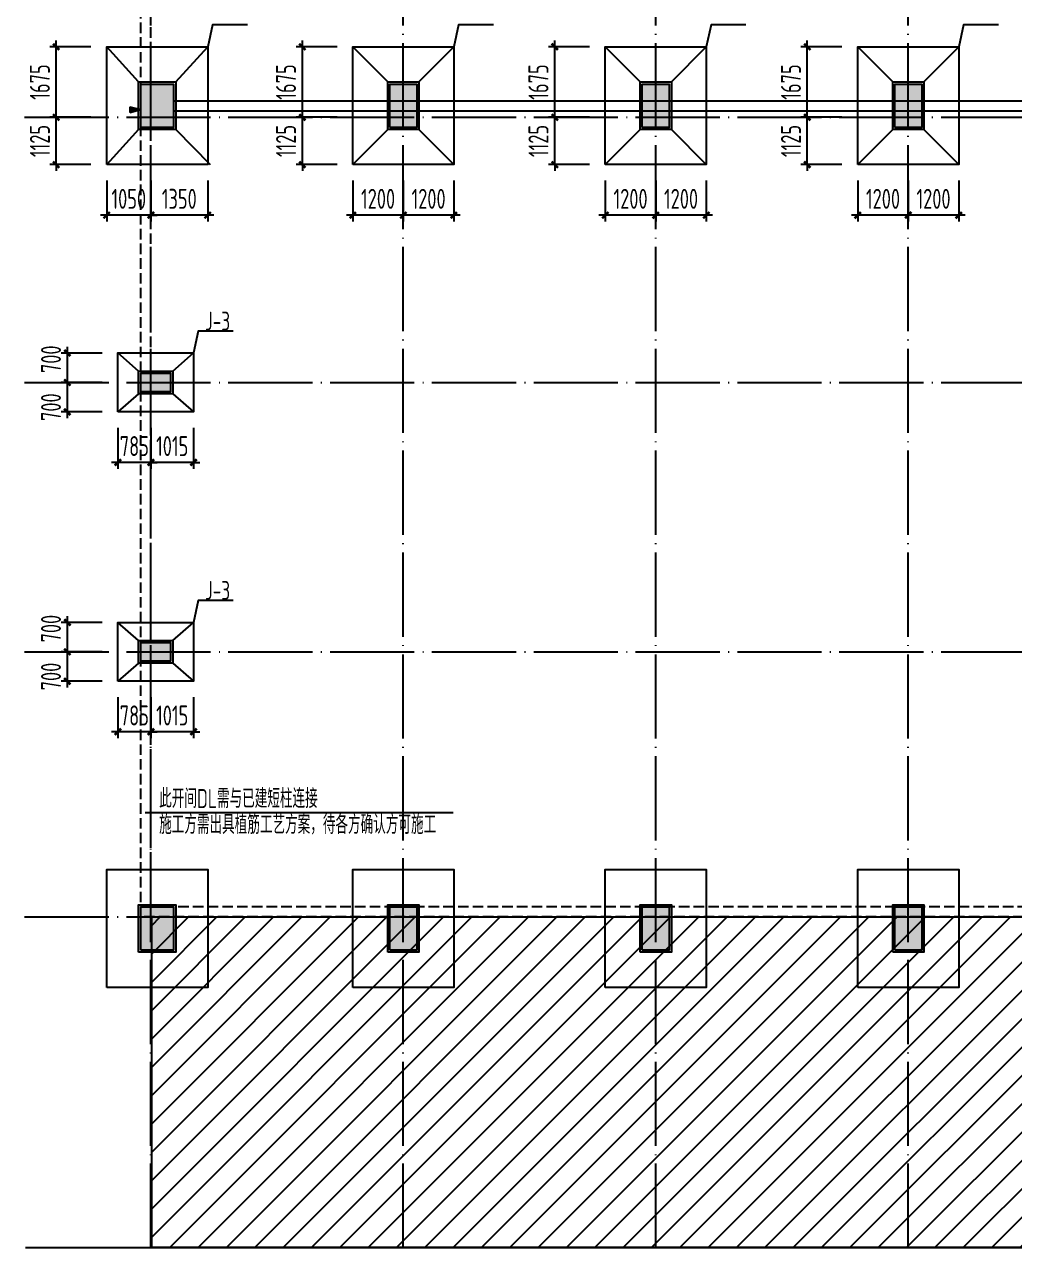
# Model space of a CAD drawing. Extents: x 2303022 to 2899168, y 17226141 to 18257813.
# Drawn here: x 2388307 to 2411829, y 18065316 to 18094582 of the extents above; entities that cross this region are included whole.
import ezdxf
from ezdxf.enums import TextEntityAlignment as Align

# ---------------------------------------------------------------- set-up
doc = ezdxf.new("R2010")
doc.units = 0
doc.header["$LTSCALE"] = 1000
doc.header["$MEASUREMENT"] = 0
for name, pattern in [('94', [0]), ('DASH', [0.35, 0.25, -0.1]), ('DOTE', [2.42, 2, -0.2, 0.02, -0.2])]:
    doc.linetypes.add(name, pattern=pattern)
doc.layers.get('Defpoints').update_dxf_attribs({"color": 250})
for name, color, linetype in [('1', 7, 'Continuous'), ('3', 3, 'Continuous'), ('3T_WOOD', 21, 'Continuous'), ('COLU', 253, 'Continuous'), ('COLU_DIM', 3, 'Continuous'), ('COLU_HATCH', 251, 'Continuous'), ('dim', 7, 'Continuous'), ('DIM_SYMB', 165, 'Continuous'), ('DOTE', 1, 'DOTE'), ('GROUND', 150, 'Continuous'), ('LVTRY', 6, 'Continuous'), ('S_SURFACE', 6, 'Continuous'), ('搅拌桩', 136, 'Continuous'), ('轴线__尺寸数字', 253, 'Continuous')]:
    doc.layers.add(name, color=color, linetype=linetype)
doc.styles.add('TSSD_Dimension', font='Tssdeng.shx', dxfattribs={"width": 0.7, "bigfont": 'hztxt.shx'})
doc.styles.add('TSSD_REIN', font='tssdeng.shx', dxfattribs={"width": 0.7, "bigfont": 'tssdchn.shx'})
doc.dimstyles.new('TSSD_150_150', dxfattribs={"dimtxt": 475, "dimasz": 150, "dimexe": 150, "dimexo": 375, "dimgap": 150, "dimtad": 1, "dimdec": 0, "dimzin": 0, "dimdsep": 46, "dimtxsty": 'TSSD_Dimension', "dimblk": 'ARCHTICK', "dimcen": 0, "dimdle": 150, "dimclrt": 7, "dimadec": 0, "dimazin": 0, "dimtfac": 1, "dimtdec": 0, "dimtix": 1, "dimtmove": 2, "dimatfit": 3, "dimfxl": 0, "dimtolj": 1, "dimtzin": 0, "dimarcsym": 0})

# ---------------------------------------------------------------- blocks, each defined once
blk = doc.blocks.new('qw342q321321321')
at = {"layer": 'COLU_HATCH'}
for points in [[(2391067, 17998556), (2391067, 17999586), (2391847, 17999586), (2391847, 17998556)], [(2396987, 17998556), (2396987, 17999586), (2397627, 17999586), (2397627, 17998556)], [(2402987, 17998556), (2402987, 17999586), (2403627, 17999586), (2403627, 17998556)], [(2408987, 17998556), (2408987, 17999586), (2409627, 17999586), (2409627, 17998556)]]:
    blk.add_hatch(color=256, dxfattribs=at).paths.add_polyline_path(points)
at = {"layer": 'COLU'}
for points in [[(2391067, 17998556), (2391067, 17999586), (2391847, 17999586), (2391847, 17998556)], [(2396987, 17998556), (2396987, 17999586), (2397627, 17999586), (2397627, 17998556)], [(2402987, 17998556), (2402987, 17999586), (2403627, 17999586), (2403627, 17998556)], [(2408987, 17998556), (2408987, 17999586), (2409627, 17999586), (2409627, 17998556)]]:
    blk.add_lwpolyline(points, close=True, dxfattribs=at)
blk = doc.blocks.new('_ArchTick')
at = {"color": 0, "linetype": 'ByBlock', "const_width": 0.4}
blk.add_lwpolyline([(-0.5, -0.5), (0.5, 0.5)], dxfattribs=at)
blk = doc.blocks.new('*D448')
at = {"layer": 'COLU_DIM', "color": 0, "lineweight": -2}
for p, q in [((2397307, 18090880), (2397307, 18089905)), ((2398507, 18090880), (2398507, 18089905)), ((2398657, 18090055), (2397157, 18090055))]:
    blk.add_line(p, q, dxfattribs=at)
at = {"layer": 'Defpoints', "color": 0}
for p in [(2397307, 18091255), (2398507, 18091255), (2397307, 18090055)]:
    blk.add_point(p, dxfattribs=at)
at = {"layer": 'COLU_DIM', "color": 0, "lineweight": -2, "xscale": 150, "yscale": 150, "zscale": 150, "rotation": 180}
blk.add_blockref('_ArchTick', (2397307, 18090055), dxfattribs=at)
at = {"layer": 'COLU_DIM', "color": 0, "lineweight": -2, "xscale": 150, "yscale": 150, "zscale": 150}
blk.add_blockref('_ArchTick', (2398507, 18090055), dxfattribs=at)
at = {"layer": 'COLU_DIM', "color": 7, "insert": (2397907, 18090443), "char_height": 475, "attachment_point": 5, "style": 'TSSD_Dimension'}
blk.add_mtext('\\A1;1200', dxfattribs=at)
blk = doc.blocks.new('*D449')
at = {"layer": 'COLU_DIM', "color": 0, "lineweight": -2}
for p, q in [((2396107, 18090880), (2396107, 18089905)), ((2397307, 18090880), (2397307, 18089905)), ((2397457, 18090055), (2395957, 18090055))]:
    blk.add_line(p, q, dxfattribs=at)
at = {"layer": 'Defpoints', "color": 0}
for p in [(2396107, 18091255), (2397307, 18091255), (2396107, 18090055)]:
    blk.add_point(p, dxfattribs=at)
at = {"layer": 'COLU_DIM', "color": 0, "lineweight": -2, "xscale": 150, "yscale": 150, "zscale": 150, "rotation": 180}
blk.add_blockref('_ArchTick', (2396107, 18090055), dxfattribs=at)
at = {"layer": 'COLU_DIM', "color": 0, "lineweight": -2, "xscale": 150, "yscale": 150, "zscale": 150}
blk.add_blockref('_ArchTick', (2397307, 18090055), dxfattribs=at)
at = {"layer": 'COLU_DIM', "color": 7, "insert": (2396707, 18090443), "char_height": 475, "attachment_point": 5, "style": 'TSSD_Dimension'}
blk.add_mtext('\\A1;1200', dxfattribs=at)
blk = doc.blocks.new('*D450')
at = {"layer": 'COLU_DIM', "color": 0, "lineweight": -2}
for p, q in [((2395732, 18092380), (2394757, 18092380)), ((2394907, 18092380), (2394907, 18092530)), ((2394907, 18091255), (2394907, 18092380)), ((2395732, 18091255), (2394757, 18091255)), ((2394907, 18091255), (2394907, 18091105))]:
    blk.add_line(p, q, dxfattribs=at)
at = {"layer": 'Defpoints', "color": 0}
for p in [(2394907, 18092380), (2396107, 18092380), (2396107, 18091255)]:
    blk.add_point(p, dxfattribs=at)
at = {"layer": 'COLU_DIM', "color": 0, "lineweight": -2, "xscale": 150, "yscale": 150, "zscale": 150}
for p, rotation in [((2394907, 18092380), 270), ((2394907, 18091255), 90)]:
    blk.add_blockref('_ArchTick', p, dxfattribs=dict(at, rotation=rotation))
at = {"layer": 'COLU_DIM', "color": 7, "insert": (2394519, 18091818), "char_height": 475, "attachment_point": 5, "rotation": 90, "style": 'TSSD_Dimension'}
blk.add_mtext('\\A1;1125', dxfattribs=at)
blk = doc.blocks.new('*D451')
at = {"layer": 'COLU_DIM', "color": 0, "lineweight": -2}
for p, q in [((2394907, 18092230), (2394907, 18094205)), ((2395732, 18094055), (2394757, 18094055)), ((2395732, 18092380), (2394757, 18092380))]:
    blk.add_line(p, q, dxfattribs=at)
at = {"layer": 'Defpoints', "color": 0}
for p in [(2394907, 18094055), (2396107, 18094055), (2396107, 18092380)]:
    blk.add_point(p, dxfattribs=at)
at = {"layer": 'COLU_DIM', "color": 0, "lineweight": -2, "xscale": 150, "yscale": 150, "zscale": 150}
for p, rotation in [((2394907, 18094055), 90), ((2394907, 18092380), 270)]:
    blk.add_blockref('_ArchTick', p, dxfattribs=dict(at, rotation=rotation))
at = {"layer": 'COLU_DIM', "color": 7, "insert": (2394519, 18093218), "char_height": 475, "attachment_point": 5, "rotation": 90, "style": 'TSSD_Dimension'}
blk.add_mtext('\\A1;1675', dxfattribs=at)
blk = doc.blocks.new('*D452')
at = {"layer": 'COLU_DIM', "color": 0, "lineweight": -2}
for p, q in [((2391307, 18090880), (2391307, 18089905)), ((2392657, 18090880), (2392657, 18089905)), ((2392807, 18090055), (2391157, 18090055))]:
    blk.add_line(p, q, dxfattribs=at)
at = {"layer": 'Defpoints', "color": 0}
for p in [(2391307, 18091255), (2392657, 18091255), (2391307, 18090055)]:
    blk.add_point(p, dxfattribs=at)
at = {"layer": 'COLU_DIM', "color": 0, "lineweight": -2, "xscale": 150, "yscale": 150, "zscale": 150, "rotation": 180}
blk.add_blockref('_ArchTick', (2391307, 18090055), dxfattribs=at)
at = {"layer": 'COLU_DIM', "color": 0, "lineweight": -2, "xscale": 150, "yscale": 150, "zscale": 150}
blk.add_blockref('_ArchTick', (2392657, 18090055), dxfattribs=at)
at = {"layer": 'COLU_DIM', "color": 7, "insert": (2391982, 18090443), "char_height": 475, "attachment_point": 5, "style": 'TSSD_Dimension'}
blk.add_mtext('\\A1;1350', dxfattribs=at)
blk = doc.blocks.new('*D453')
at = {"layer": 'COLU_DIM', "color": 0, "lineweight": -2}
for p, q in [((2390257, 18090880), (2390257, 18089905)), ((2391307, 18090880), (2391307, 18089905)), ((2390257, 18090055), (2390107, 18090055)), ((2391307, 18090055), (2390257, 18090055)), ((2391307, 18090055), (2391457, 18090055))]:
    blk.add_line(p, q, dxfattribs=at)
at = {"layer": 'Defpoints', "color": 0}
for p in [(2390257, 18091255), (2391307, 18091255), (2390257, 18090055)]:
    blk.add_point(p, dxfattribs=at)
at = {"layer": 'COLU_DIM', "color": 0, "lineweight": -2, "xscale": 150, "yscale": 150, "zscale": 150}
blk.add_blockref('_ArchTick', (2390257, 18090055), dxfattribs=at)
at = {"layer": 'COLU_DIM', "color": 0, "lineweight": -2, "xscale": 150, "yscale": 150, "zscale": 150, "rotation": 180}
blk.add_blockref('_ArchTick', (2391307, 18090055), dxfattribs=at)
at = {"layer": 'COLU_DIM', "color": 7, "insert": (2390782, 18090443), "char_height": 475, "attachment_point": 5, "style": 'TSSD_Dimension'}
blk.add_mtext('\\A1;1050', dxfattribs=at)
blk = doc.blocks.new('*D454')
at = {"layer": 'COLU_DIM', "color": 0, "lineweight": -2}
for p, q in [((2389882, 18092380), (2388907, 18092380)), ((2389057, 18092380), (2389057, 18092530)), ((2389057, 18091255), (2389057, 18092380)), ((2389882, 18091255), (2388907, 18091255)), ((2389057, 18091255), (2389057, 18091105))]:
    blk.add_line(p, q, dxfattribs=at)
at = {"layer": 'Defpoints', "color": 0}
for p in [(2389057, 18092380), (2390257, 18092380), (2390257, 18091255)]:
    blk.add_point(p, dxfattribs=at)
at = {"layer": 'COLU_DIM', "color": 0, "lineweight": -2, "xscale": 150, "yscale": 150, "zscale": 150}
for p, rotation in [((2389057, 18092380), 270), ((2389057, 18091255), 90)]:
    blk.add_blockref('_ArchTick', p, dxfattribs=dict(at, rotation=rotation))
at = {"layer": 'COLU_DIM', "color": 7, "insert": (2388669, 18091818), "char_height": 475, "attachment_point": 5, "rotation": 90, "style": 'TSSD_Dimension'}
blk.add_mtext('\\A1;1125', dxfattribs=at)
blk = doc.blocks.new('*D455')
at = {"layer": 'COLU_DIM', "color": 0, "lineweight": -2}
for p, q in [((2389057, 18092230), (2389057, 18094205)), ((2389882, 18094055), (2388907, 18094055)), ((2389882, 18092380), (2388907, 18092380))]:
    blk.add_line(p, q, dxfattribs=at)
at = {"layer": 'Defpoints', "color": 0}
for p in [(2389057, 18094055), (2390257, 18094055), (2390257, 18092380)]:
    blk.add_point(p, dxfattribs=at)
at = {"layer": 'COLU_DIM', "color": 0, "lineweight": -2, "xscale": 150, "yscale": 150, "zscale": 150}
for p, rotation in [((2389057, 18094055), 90), ((2389057, 18092380), 270)]:
    blk.add_blockref('_ArchTick', p, dxfattribs=dict(at, rotation=rotation))
at = {"layer": 'COLU_DIM', "color": 7, "insert": (2388669, 18093218), "char_height": 475, "attachment_point": 5, "rotation": 90, "style": 'TSSD_Dimension'}
blk.add_mtext('\\A1;1675', dxfattribs=at)
blk = doc.blocks.new('*D460')
at = {"layer": 'COLU_DIM', "color": 0, "lineweight": -2}
for p, q in [((2403307, 18090880), (2403307, 18089905)), ((2404507, 18090880), (2404507, 18089905)), ((2404657, 18090055), (2403157, 18090055))]:
    blk.add_line(p, q, dxfattribs=at)
at = {"layer": 'Defpoints', "color": 0}
for p in [(2403307, 18091255), (2404507, 18091255), (2403307, 18090055)]:
    blk.add_point(p, dxfattribs=at)
at = {"layer": 'COLU_DIM', "color": 0, "lineweight": -2, "xscale": 150, "yscale": 150, "zscale": 150, "rotation": 180}
blk.add_blockref('_ArchTick', (2403307, 18090055), dxfattribs=at)
at = {"layer": 'COLU_DIM', "color": 0, "lineweight": -2, "xscale": 150, "yscale": 150, "zscale": 150}
blk.add_blockref('_ArchTick', (2404507, 18090055), dxfattribs=at)
at = {"layer": 'COLU_DIM', "color": 7, "insert": (2403907, 18090443), "char_height": 475, "attachment_point": 5, "style": 'TSSD_Dimension'}
blk.add_mtext('\\A1;1200', dxfattribs=at)
blk = doc.blocks.new('*D461')
at = {"layer": 'COLU_DIM', "color": 0, "lineweight": -2}
for p, q in [((2402107, 18090880), (2402107, 18089905)), ((2403307, 18090880), (2403307, 18089905)), ((2403457, 18090055), (2401957, 18090055))]:
    blk.add_line(p, q, dxfattribs=at)
at = {"layer": 'Defpoints', "color": 0}
for p in [(2402107, 18091255), (2403307, 18091255), (2402107, 18090055)]:
    blk.add_point(p, dxfattribs=at)
at = {"layer": 'COLU_DIM', "color": 0, "lineweight": -2, "xscale": 150, "yscale": 150, "zscale": 150, "rotation": 180}
blk.add_blockref('_ArchTick', (2402107, 18090055), dxfattribs=at)
at = {"layer": 'COLU_DIM', "color": 0, "lineweight": -2, "xscale": 150, "yscale": 150, "zscale": 150}
blk.add_blockref('_ArchTick', (2403307, 18090055), dxfattribs=at)
at = {"layer": 'COLU_DIM', "color": 7, "insert": (2402707, 18090443), "char_height": 475, "attachment_point": 5, "style": 'TSSD_Dimension'}
blk.add_mtext('\\A1;1200', dxfattribs=at)
blk = doc.blocks.new('*D462')
at = {"layer": 'COLU_DIM', "color": 0, "lineweight": -2}
for p, q in [((2401732, 18092380), (2400757, 18092380)), ((2400907, 18092380), (2400907, 18092530)), ((2400907, 18091255), (2400907, 18092380)), ((2401732, 18091255), (2400757, 18091255)), ((2400907, 18091255), (2400907, 18091105))]:
    blk.add_line(p, q, dxfattribs=at)
at = {"layer": 'Defpoints', "color": 0}
for p in [(2400907, 18092380), (2402107, 18092380), (2402107, 18091255)]:
    blk.add_point(p, dxfattribs=at)
at = {"layer": 'COLU_DIM', "color": 0, "lineweight": -2, "xscale": 150, "yscale": 150, "zscale": 150}
for p, rotation in [((2400907, 18092380), 270), ((2400907, 18091255), 90)]:
    blk.add_blockref('_ArchTick', p, dxfattribs=dict(at, rotation=rotation))
at = {"layer": 'COLU_DIM', "color": 7, "insert": (2400519, 18091818), "char_height": 475, "attachment_point": 5, "rotation": 90, "style": 'TSSD_Dimension'}
blk.add_mtext('\\A1;1125', dxfattribs=at)
blk = doc.blocks.new('*D463')
at = {"layer": 'COLU_DIM', "color": 0, "lineweight": -2}
for p, q in [((2400907, 18092230), (2400907, 18094205)), ((2401732, 18094055), (2400757, 18094055)), ((2401732, 18092380), (2400757, 18092380))]:
    blk.add_line(p, q, dxfattribs=at)
at = {"layer": 'Defpoints', "color": 0}
for p in [(2400907, 18094055), (2402107, 18094055), (2402107, 18092380)]:
    blk.add_point(p, dxfattribs=at)
at = {"layer": 'COLU_DIM', "color": 0, "lineweight": -2, "xscale": 150, "yscale": 150, "zscale": 150}
for p, rotation in [((2400907, 18094055), 90), ((2400907, 18092380), 270)]:
    blk.add_blockref('_ArchTick', p, dxfattribs=dict(at, rotation=rotation))
at = {"layer": 'COLU_DIM', "color": 7, "insert": (2400519, 18093218), "char_height": 475, "attachment_point": 5, "rotation": 90, "style": 'TSSD_Dimension'}
blk.add_mtext('\\A1;1675', dxfattribs=at)
blk = doc.blocks.new('*D464')
at = {"layer": 'COLU_DIM', "color": 0, "lineweight": -2}
for p, q in [((2409307, 18090880), (2409307, 18089905)), ((2410507, 18090880), (2410507, 18089905)), ((2410657, 18090055), (2409157, 18090055))]:
    blk.add_line(p, q, dxfattribs=at)
at = {"layer": 'Defpoints', "color": 0}
for p in [(2409307, 18091255), (2410507, 18091255), (2409307, 18090055)]:
    blk.add_point(p, dxfattribs=at)
at = {"layer": 'COLU_DIM', "color": 0, "lineweight": -2, "xscale": 150, "yscale": 150, "zscale": 150, "rotation": 180}
blk.add_blockref('_ArchTick', (2409307, 18090055), dxfattribs=at)
at = {"layer": 'COLU_DIM', "color": 0, "lineweight": -2, "xscale": 150, "yscale": 150, "zscale": 150}
blk.add_blockref('_ArchTick', (2410507, 18090055), dxfattribs=at)
at = {"layer": 'COLU_DIM', "color": 7, "insert": (2409907, 18090443), "char_height": 475, "attachment_point": 5, "style": 'TSSD_Dimension'}
blk.add_mtext('\\A1;1200', dxfattribs=at)
blk = doc.blocks.new('*D465')
at = {"layer": 'COLU_DIM', "color": 0, "lineweight": -2}
for p, q in [((2408107, 18090880), (2408107, 18089905)), ((2409307, 18090880), (2409307, 18089905)), ((2409457, 18090055), (2407957, 18090055))]:
    blk.add_line(p, q, dxfattribs=at)
at = {"layer": 'Defpoints', "color": 0}
for p in [(2408107, 18091255), (2409307, 18091255), (2408107, 18090055)]:
    blk.add_point(p, dxfattribs=at)
at = {"layer": 'COLU_DIM', "color": 0, "lineweight": -2, "xscale": 150, "yscale": 150, "zscale": 150, "rotation": 180}
blk.add_blockref('_ArchTick', (2408107, 18090055), dxfattribs=at)
at = {"layer": 'COLU_DIM', "color": 0, "lineweight": -2, "xscale": 150, "yscale": 150, "zscale": 150}
blk.add_blockref('_ArchTick', (2409307, 18090055), dxfattribs=at)
at = {"layer": 'COLU_DIM', "color": 7, "insert": (2408707, 18090443), "char_height": 475, "attachment_point": 5, "style": 'TSSD_Dimension'}
blk.add_mtext('\\A1;1200', dxfattribs=at)
blk = doc.blocks.new('*D466')
at = {"layer": 'COLU_DIM', "color": 0, "lineweight": -2}
for p, q in [((2407732, 18092380), (2406757, 18092380)), ((2406907, 18092380), (2406907, 18092530)), ((2406907, 18091255), (2406907, 18092380)), ((2407732, 18091255), (2406757, 18091255)), ((2406907, 18091255), (2406907, 18091105))]:
    blk.add_line(p, q, dxfattribs=at)
at = {"layer": 'Defpoints', "color": 0}
for p in [(2406907, 18092380), (2408107, 18092380), (2408107, 18091255)]:
    blk.add_point(p, dxfattribs=at)
at = {"layer": 'COLU_DIM', "color": 0, "lineweight": -2, "xscale": 150, "yscale": 150, "zscale": 150}
for p, rotation in [((2406907, 18092380), 270), ((2406907, 18091255), 90)]:
    blk.add_blockref('_ArchTick', p, dxfattribs=dict(at, rotation=rotation))
at = {"layer": 'COLU_DIM', "color": 7, "insert": (2406519, 18091818), "char_height": 475, "attachment_point": 5, "rotation": 90, "style": 'TSSD_Dimension'}
blk.add_mtext('\\A1;1125', dxfattribs=at)
blk = doc.blocks.new('*D467')
at = {"layer": 'COLU_DIM', "color": 0, "lineweight": -2}
for p, q in [((2406907, 18092230), (2406907, 18094205)), ((2407732, 18094055), (2406757, 18094055)), ((2407732, 18092380), (2406757, 18092380))]:
    blk.add_line(p, q, dxfattribs=at)
at = {"layer": 'Defpoints', "color": 0}
for p in [(2406907, 18094055), (2408107, 18094055), (2408107, 18092380)]:
    blk.add_point(p, dxfattribs=at)
at = {"layer": 'COLU_DIM', "color": 0, "lineweight": -2, "xscale": 150, "yscale": 150, "zscale": 150}
for p, rotation in [((2406907, 18094055), 90), ((2406907, 18092380), 270)]:
    blk.add_blockref('_ArchTick', p, dxfattribs=dict(at, rotation=rotation))
at = {"layer": 'COLU_DIM', "color": 7, "insert": (2406519, 18093218), "char_height": 475, "attachment_point": 5, "rotation": 90, "style": 'TSSD_Dimension'}
blk.add_mtext('\\A1;1675', dxfattribs=at)
blk = doc.blocks.new('q2321q321323121f')
at = {"layer": 'COLU'}
for points in [[(2390257, 18107790), (2390257, 18110590), (2392657, 18110590), (2392657, 18107790)], [(2396107, 18107790), (2396107, 18110590), (2398507, 18110590), (2398507, 18107790)], [(2402107, 18107790), (2402107, 18110590), (2404507, 18110590), (2404507, 18107790)], [(2408107, 18107790), (2408107, 18110590), (2410507, 18110590), (2410507, 18107790)], [(2391017, 18108625), (2391017, 18109755), (2391897, 18109755), (2391897, 18108625)], [(2391067, 18108675), (2391067, 18109705), (2391847, 18109705), (2391847, 18108675)], [(2396937, 18108625), (2396937, 18109755), (2397677, 18109755), (2397677, 18108625)], [(2396987, 18108675), (2396987, 18109705), (2397627, 18109705), (2397627, 18108675)], [(2402937, 18108625), (2402937, 18109755), (2403677, 18109755), (2403677, 18108625)], [(2402987, 18108675), (2402987, 18109705), (2403627, 18109705), (2403627, 18108675)], [(2408937, 18108625), (2408937, 18109755), (2409677, 18109755), (2409677, 18108625)], [(2408987, 18108675), (2408987, 18109705), (2409627, 18109705), (2409627, 18108675)]]:
    blk.add_lwpolyline(points, close=True, dxfattribs=at)
blk = doc.blocks.new('*D633')
at = {"layer": 'COLU_DIM', "color": 0, "lineweight": -2}
for p, q in [((2391307, 18085005), (2391307, 18084030)), ((2392322, 18085005), (2392322, 18084030)), ((2391307, 18084180), (2391157, 18084180)), ((2392322, 18084180), (2391307, 18084180)), ((2392322, 18084180), (2392472, 18084180))]:
    blk.add_line(p, q, dxfattribs=at)
at = {"layer": 'Defpoints', "color": 0}
for p in [(2391307, 18085380), (2392322, 18085380), (2391307, 18084180)]:
    blk.add_point(p, dxfattribs=at)
at = {"layer": 'COLU_DIM', "color": 0, "lineweight": -2, "xscale": 150, "yscale": 150, "zscale": 150}
blk.add_blockref('_ArchTick', (2391307, 18084180), dxfattribs=at)
at = {"layer": 'COLU_DIM', "color": 0, "lineweight": -2, "xscale": 150, "yscale": 150, "zscale": 150, "rotation": 180}
blk.add_blockref('_ArchTick', (2392322, 18084180), dxfattribs=at)
at = {"layer": 'COLU_DIM', "color": 7, "insert": (2391814, 18084568), "char_height": 475, "attachment_point": 5, "style": 'TSSD_Dimension'}
blk.add_mtext('\\A1;1015', dxfattribs=at)
blk = doc.blocks.new('*D634')
at = {"layer": 'COLU_DIM', "color": 0, "lineweight": -2}
for p, q in [((2390522, 18085005), (2390522, 18084030)), ((2391307, 18085005), (2391307, 18084030)), ((2390522, 18084180), (2390372, 18084180)), ((2391307, 18084180), (2390522, 18084180)), ((2391307, 18084180), (2391457, 18084180))]:
    blk.add_line(p, q, dxfattribs=at)
at = {"layer": 'Defpoints', "color": 0}
for p in [(2390522, 18085380), (2391307, 18085380), (2390522, 18084180)]:
    blk.add_point(p, dxfattribs=at)
at = {"layer": 'COLU_DIM', "color": 0, "lineweight": -2, "xscale": 150, "yscale": 150, "zscale": 150}
blk.add_blockref('_ArchTick', (2390522, 18084180), dxfattribs=at)
at = {"layer": 'COLU_DIM', "color": 0, "lineweight": -2, "xscale": 150, "yscale": 150, "zscale": 150, "rotation": 180}
blk.add_blockref('_ArchTick', (2391307, 18084180), dxfattribs=at)
at = {"layer": 'COLU_DIM', "color": 7, "insert": (2390914, 18084568), "char_height": 475, "attachment_point": 5, "style": 'TSSD_Dimension'}
blk.add_mtext('\\A1;785', dxfattribs=at)
blk = doc.blocks.new('*D635')
at = {"layer": 'COLU_DIM', "color": 0, "lineweight": -2}
for p, q in [((2389322, 18085230), (2389322, 18086230)), ((2390147, 18086080), (2389172, 18086080)), ((2390147, 18085380), (2389172, 18085380))]:
    blk.add_line(p, q, dxfattribs=at)
at = {"layer": 'Defpoints', "color": 0}
for p in [(2389322, 18086080), (2390522, 18086080), (2390522, 18085380)]:
    blk.add_point(p, dxfattribs=at)
at = {"layer": 'COLU_DIM', "color": 0, "lineweight": -2, "xscale": 150, "yscale": 150, "zscale": 150}
for p, rotation in [((2389322, 18086080), 90), ((2389322, 18085380), 270)]:
    blk.add_blockref('_ArchTick', p, dxfattribs=dict(at, rotation=rotation))
at = {"layer": 'COLU_DIM', "color": 7, "insert": (2388934, 18085493), "char_height": 475, "attachment_point": 5, "rotation": 90, "style": 'TSSD_Dimension'}
blk.add_mtext('\\A1;700', dxfattribs=at)
blk = doc.blocks.new('*D636')
at = {"layer": 'COLU_DIM', "color": 0, "lineweight": -2}
for p, q in [((2390147, 18086780), (2389172, 18086780)), ((2389322, 18085930), (2389322, 18086930)), ((2390147, 18086080), (2389172, 18086080))]:
    blk.add_line(p, q, dxfattribs=at)
at = {"layer": 'Defpoints', "color": 0}
for p in [(2389322, 18086780), (2390522, 18086780), (2390522, 18086080)]:
    blk.add_point(p, dxfattribs=at)
at = {"layer": 'COLU_DIM', "color": 0, "lineweight": -2, "xscale": 150, "yscale": 150, "zscale": 150}
for p, rotation in [((2389322, 18086780), 90), ((2389322, 18086080), 270)]:
    blk.add_blockref('_ArchTick', p, dxfattribs=dict(at, rotation=rotation))
at = {"layer": 'COLU_DIM', "color": 7, "insert": (2388934, 18086631), "char_height": 475, "attachment_point": 5, "rotation": 90, "style": 'TSSD_Dimension'}
blk.add_mtext('\\A1;700', dxfattribs=at)
blk = doc.blocks.new('*D637')
at = {"layer": 'COLU_DIM', "color": 0, "lineweight": -2}
for p, q in [((2391307, 18078605), (2391307, 18077630)), ((2392322, 18078605), (2392322, 18077630)), ((2391307, 18077780), (2391157, 18077780)), ((2392322, 18077780), (2391307, 18077780)), ((2392322, 18077780), (2392472, 18077780))]:
    blk.add_line(p, q, dxfattribs=at)
at = {"layer": 'Defpoints', "color": 0}
for p in [(2391307, 18078980), (2392322, 18078980), (2391307, 18077780)]:
    blk.add_point(p, dxfattribs=at)
at = {"layer": 'COLU_DIM', "color": 0, "lineweight": -2, "xscale": 150, "yscale": 150, "zscale": 150}
blk.add_blockref('_ArchTick', (2391307, 18077780), dxfattribs=at)
at = {"layer": 'COLU_DIM', "color": 0, "lineweight": -2, "xscale": 150, "yscale": 150, "zscale": 150, "rotation": 180}
blk.add_blockref('_ArchTick', (2392322, 18077780), dxfattribs=at)
at = {"layer": 'COLU_DIM', "color": 7, "insert": (2391814, 18078168), "char_height": 475, "attachment_point": 5, "style": 'TSSD_Dimension'}
blk.add_mtext('\\A1;1015', dxfattribs=at)
blk = doc.blocks.new('*D638')
at = {"layer": 'COLU_DIM', "color": 0, "lineweight": -2}
for p, q in [((2390522, 18078605), (2390522, 18077630)), ((2391307, 18078605), (2391307, 18077630)), ((2390522, 18077780), (2390372, 18077780)), ((2391307, 18077780), (2390522, 18077780)), ((2391307, 18077780), (2391457, 18077780))]:
    blk.add_line(p, q, dxfattribs=at)
at = {"layer": 'Defpoints', "color": 0}
for p in [(2390522, 18078980), (2391307, 18078980), (2390522, 18077780)]:
    blk.add_point(p, dxfattribs=at)
at = {"layer": 'COLU_DIM', "color": 0, "lineweight": -2, "xscale": 150, "yscale": 150, "zscale": 150}
blk.add_blockref('_ArchTick', (2390522, 18077780), dxfattribs=at)
at = {"layer": 'COLU_DIM', "color": 0, "lineweight": -2, "xscale": 150, "yscale": 150, "zscale": 150, "rotation": 180}
blk.add_blockref('_ArchTick', (2391307, 18077780), dxfattribs=at)
at = {"layer": 'COLU_DIM', "color": 7, "insert": (2390914, 18078168), "char_height": 475, "attachment_point": 5, "style": 'TSSD_Dimension'}
blk.add_mtext('\\A1;785', dxfattribs=at)
blk = doc.blocks.new('*D639')
at = {"layer": 'COLU_DIM', "color": 0, "lineweight": -2}
for p, q in [((2389322, 18078830), (2389322, 18079830)), ((2390147, 18079680), (2389172, 18079680)), ((2390147, 18078980), (2389172, 18078980))]:
    blk.add_line(p, q, dxfattribs=at)
at = {"layer": 'Defpoints', "color": 0}
for p in [(2389322, 18079680), (2390522, 18079680), (2390522, 18078980)]:
    blk.add_point(p, dxfattribs=at)
at = {"layer": 'COLU_DIM', "color": 0, "lineweight": -2, "xscale": 150, "yscale": 150, "zscale": 150}
for p, rotation in [((2389322, 18079680), 90), ((2389322, 18078980), 270)]:
    blk.add_blockref('_ArchTick', p, dxfattribs=dict(at, rotation=rotation))
at = {"layer": 'COLU_DIM', "color": 7, "insert": (2388934, 18079093), "char_height": 475, "attachment_point": 5, "rotation": 90, "style": 'TSSD_Dimension'}
blk.add_mtext('\\A1;700', dxfattribs=at)
blk = doc.blocks.new('*D640')
at = {"layer": 'COLU_DIM', "color": 0, "lineweight": -2}
for p, q in [((2390147, 18080380), (2389172, 18080380)), ((2389322, 18079530), (2389322, 18080530)), ((2390147, 18079680), (2389172, 18079680))]:
    blk.add_line(p, q, dxfattribs=at)
at = {"layer": 'Defpoints', "color": 0}
for p in [(2389322, 18080380), (2390522, 18080380), (2390522, 18079680)]:
    blk.add_point(p, dxfattribs=at)
at = {"layer": 'COLU_DIM', "color": 0, "lineweight": -2, "xscale": 150, "yscale": 150, "zscale": 150}
for p, rotation in [((2389322, 18080380), 90), ((2389322, 18079680), 270)]:
    blk.add_blockref('_ArchTick', p, dxfattribs=dict(at, rotation=rotation))
at = {"layer": 'COLU_DIM', "color": 7, "insert": (2388934, 18080231), "char_height": 475, "attachment_point": 5, "rotation": 90, "style": 'TSSD_Dimension'}
blk.add_mtext('\\A1;700', dxfattribs=at)
blk = doc.blocks.new('A$C177878A3')
at = {"layer": '1', "linetype": '94'}
blk.add_hatch(color=6, dxfattribs=at).paths.add_polyline_path([(112, 433), (0, 0), (224, 0)])
at = {"layer": '1', "color": 6, "linetype": '94'}
for p, q in [((0, 0), (112, 433)), ((224, 0), (112, 433)), ((0, 0), (224, 0))]:
    blk.add_line(p, q, dxfattribs=at)
blk = doc.blocks.new('A$C32175502')
at = {"layer": '1', "linetype": '94'}
blk.add_blockref('A$C177878A3', (0, 0), dxfattribs=at)
blk = doc.blocks.new('A$C3C5B3CE3')
at = {"layer": '1', "linetype": '94', "rotation": 180}
blk.add_blockref('A$C32175502', (224, 433), dxfattribs=at)
blk = doc.blocks.new('A$C43EB326B')
at = {"layer": '搅拌桩'}
blk.add_blockref('A$C3C5B3CE3', (0, 0), dxfattribs=at)
blk = doc.blocks.new('A$C2BB7790D')
at = {"layer": 'dim'}
blk.add_blockref('A$C43EB326B', (0, 0), dxfattribs=at)

msp = doc.modelspace()

# ---------------------------------------------------------------- hatches: boundary and pattern name
at = {"layer": 'COLU_HATCH'}
for points in [[(2391067, 18092140.5), (2391067, 18093170.5), (2391847, 18093170.5), (2391847, 18092140.5)], [(2396987, 18092140.5), (2396987, 18093170.5), (2397627, 18093170.5), (2397627, 18092140.5)], [(2402987, 18092140.5), (2402987, 18093170.5), (2403627, 18093170.5), (2403627, 18092140.5)], [(2408987, 18092140.5), (2408987, 18093170.5), (2409627, 18093170.5), (2409627, 18092140.5)], [(2391067, 18085860.5), (2391067, 18086300.5), (2391777, 18086300.5), (2391777, 18085860.5)], [(2391067, 18079460.5), (2391067, 18079900.5), (2391777, 18079900.5), (2391777, 18079460.5)]]:
    msp.add_hatch(color=256, dxfattribs=at).paths.add_polyline_path(points)
at = {"layer": 'GROUND'}
h = msp.add_hatch(dxfattribs=at)
h.set_pattern_fill('ANSI31', color=250, scale=300, style=0)
h.set_pattern_definition([(45, (0, -16534.8), (-336.759605, 336.759605), [])])
h.paths.add_polyline_path([(2391330.3, 18073380.5), (2499570.3, 18073380.5), (2499570.3, 18065525.9), (2391330.3, 18065525.9)])
h.paths.add_polyline_path([(2436236.8, 18066286.1), (2449493.6, 18066286.1), (2449493.6, 18068884.2), (2436236.8, 18068884.2)], flags=16)

# ---------------------------------------------------------------- linework, layer by layer
at = {"layer": '3T_WOOD'}
for points in [[(2393599.7, 18094575.9), (2392770.1, 18094575.9), (2392657, 18094055.5)], [(2399449.7, 18094575.9), (2398620.1, 18094575.9), (2398507, 18094055.5)], [(2405449.7, 18094575.9), (2404620.1, 18094575.9), (2404507, 18094055.5)], [(2411449.7, 18094575.9), (2410620.1, 18094575.9), (2410507, 18094055.5)], [(2393264.7, 18087300.9), (2392435.1, 18087300.9), (2392322, 18086780.5)], [(2393264.7, 18080900.9), (2392435.1, 18080900.9), (2392322, 18080380.5)]]:
    msp.add_lwpolyline(points, dxfattribs=at)
at = {"layer": 'COLU'}
for points in [[(2390522, 18085380.5), (2390522, 18086780.5), (2392322, 18086780.5), (2392322, 18085380.5)], [(2391017, 18085810.5), (2391017, 18086350.5), (2391827, 18086350.5), (2391827, 18085810.5)], [(2391067, 18085860.5), (2391067, 18086300.5), (2391777, 18086300.5), (2391777, 18085860.5)], [(2390522, 18078980.5), (2390522, 18080380.5), (2392322, 18080380.5), (2392322, 18078980.5)], [(2391017, 18079410.5), (2391017, 18079950.5), (2391827, 18079950.5), (2391827, 18079410.5)], [(2391067, 18079460.5), (2391067, 18079900.5), (2391777, 18079900.5), (2391777, 18079460.5)], [(2390257, 18071705.5), (2390257, 18074505.5), (2392657, 18074505.5), (2392657, 18071705.5)], [(2396107, 18071705.5), (2396107, 18074505.5), (2398507, 18074505.5), (2398507, 18071705.5)], [(2402107, 18071705.5), (2402107, 18074505.5), (2404507, 18074505.5), (2404507, 18071705.5)], [(2408107, 18071705.5), (2408107, 18074505.5), (2410507, 18074505.5), (2410507, 18071705.5)], [(2391017, 18072540.5), (2391017, 18073670.5), (2391897, 18073670.5), (2391897, 18072540.5)], [(2391067, 18072590.5), (2391067, 18073620.5), (2391847, 18073620.5), (2391847, 18072590.5)], [(2396937, 18072540.5), (2396937, 18073670.5), (2397677, 18073670.5), (2397677, 18072540.5)], [(2396987, 18072590.5), (2396987, 18073620.5), (2397627, 18073620.5), (2397627, 18072590.5)], [(2402937, 18072540.5), (2402937, 18073670.5), (2403677, 18073670.5), (2403677, 18072540.5)], [(2402987, 18072590.5), (2402987, 18073620.5), (2403627, 18073620.5), (2403627, 18072590.5)], [(2408937, 18072540.5), (2408937, 18073670.5), (2409677, 18073670.5), (2409677, 18072540.5)], [(2408987, 18072590.5), (2408987, 18073620.5), (2409627, 18073620.5), (2409627, 18072590.5)]]:
    msp.add_lwpolyline(points, close=True, dxfattribs=at)
at = {"layer": 'DIM_SYMB', "color": 150}
msp.add_lwpolyline([(2391330.3, 18073380.5), (2499570.3, 18073380.5), (2499570.3, 18065525.9), (2391330.3, 18065525.9)], close=True, dxfattribs=at)
msp.add_lwpolyline([(2388330.3, 18065525.9), (2445216.8, 18065525.9), (2445293.2, 18065735.9), (2445367.3, 18065315.9), (2445441.8, 18065525.9), (2502330.3, 18065525.9)], dxfattribs=at)
at = {"layer": 'DOTE'}
for p, q in [((2391307, 18065519.9), (2391307, 18133380.5)), ((2397307, 18065519.9), (2397307, 18133380.5)), ((2403307, 18065519.9), (2403307, 18133380.5)), ((2409307, 18065519.9), (2409307, 18133380.5)), ((2388307, 18092380.5), (2502307, 18092380.5)), ((2388307, 18086080.5), (2502307, 18086080.5)), ((2388307, 18079680.5), (2502307, 18079680.5)), ((2388307, 18073380.5), (2502307, 18073380.5))]:
    msp.add_line(p, q, dxfattribs=at)
at = {"layer": 'LVTRY'}
for p, q in [((2391017, 18093220.5), (2390257, 18094055.5)), ((2391897, 18093220.5), (2392657, 18094055.5)), ((2396937, 18093220.5), (2396107, 18094055.5)), ((2397677, 18093220.5), (2398507, 18094055.5)), ((2402937, 18093220.5), (2402107, 18094055.5)), ((2403677, 18093220.5), (2404507, 18094055.5)), ((2408937, 18093220.5), (2408107, 18094055.5)), ((2409677, 18093220.5), (2410507, 18094055.5)), ((2391847, 18092775.5), (2498767, 18092775.5)), ((2391847, 18092535.5), (2498767, 18092535.5)), ((2391017, 18092090.5), (2390257, 18091255.5)), ((2391897, 18092090.5), (2392716.8, 18091255.5)), ((2396937, 18092090.5), (2396107, 18091255.5)), ((2397677, 18092090.5), (2398507, 18091255.5)), ((2402937, 18092090.5), (2402107, 18091255.5)), ((2403677, 18092090.5), (2404507, 18091255.5)), ((2408937, 18092090.5), (2408107, 18091255.5)), ((2409677, 18092090.5), (2410507, 18091255.5)), ((2391017, 18086350.5), (2390522, 18086780.5)), ((2391827, 18086350.5), (2392322, 18086780.5)), ((2391017, 18085810.5), (2390522, 18085380.5)), ((2391827, 18085810.5), (2392322, 18085380.5)), ((2391017, 18079950.5), (2390522, 18080380.5)), ((2391827, 18079950.5), (2392322, 18080380.5)), ((2391017, 18079410.5), (2390522, 18078980.5)), ((2391827, 18079410.5), (2392322, 18078980.5))]:
    msp.add_line(p, q, dxfattribs=at)
msp.add_lwpolyline([(2391172.6, 18075864), (2398492.4, 18075864)], dxfattribs=at)
at = {"layer": 'S_SURFACE', "linetype": 'DASH'}
for points in [[(2391067, 18130620.5), (2499547, 18130620.5), (2499547, 18073380.5), (2391067, 18073380.5)], [(2391307, 18130380.5), (2499307, 18130380.5), (2499307, 18073620.5), (2391307, 18073620.5)]]:
    msp.add_lwpolyline(points, close=True, dxfattribs=at)

# ---------------------------------------------------------------- block references
at = {"layer": '3', "xscale": 0.599999999627471, "yscale": 0.6000000014901161, "zscale": 0.6, "rotation": 90}
msp.add_blockref('A$C2BB7790D', (2391067, 18092494.6), dxfattribs=at)
at = {"layer": 'LVTRY'}
for name, p in [('q2321q321323121f', (0, -16534.8)), ('qw342q321321321', (0, 74034.4))]:
    msp.add_blockref(name, p, dxfattribs=at)

# ---------------------------------------------------------------- texts
at = {"layer": '3T_WOOD', "style": 'TSSD_REIN', "width": 0.7}
for p in [(2393190.7, 18087313.2), (2393190.7, 18080913.2)]:
    msp.add_text('J-3', height=450, dxfattribs=at).set_placement(p, align=Align.RIGHT)
at = {"layer": '轴线__尺寸数字', "color": 2, "style": 'TSSD_REIN', "width": 0.7}
for s, p in [('此开间DL需与已建短柱连接', (2391504.1, 18075969.1)), ('施工方需出具植筋工艺方案，待各方确认方可施工', (2391504.1, 18075352.3))]:
    msp.add_text(s, height=450, dxfattribs=at).set_placement(p)

# ---------------------------------------------------------------- dimensions: what is measured, and where the dimension line sits
at = {"layer": 'COLU_DIM'}
for base, p1, p2, angle, picture, middle in [((2389057, 18094055.5), (2390257, 18092380.5), (2390257, 18094055.5), 90, '*D455', (2388669.5, 18093218)), ((2394907, 18094055.5), (2396107, 18092380.5), (2396107, 18094055.5), 90, '*D451', (2394519.5, 18093218)), ((2400907, 18094055.5), (2402107, 18092380.5), (2402107, 18094055.5), 90, '*D463', (2400519.5, 18093218)), ((2406907, 18094055.5), (2408107, 18092380.5), (2408107, 18094055.5), 90, '*D467', (2406519.5, 18093218)), ((2389057, 18092380.5), (2390257, 18091255.5), (2390257, 18092380.5), 90, '*D454', (2388669.5, 18091818)), ((2394907, 18092380.5), (2396107, 18091255.5), (2396107, 18092380.5), 90, '*D450', (2394519.5, 18091818)), ((2400907, 18092380.5), (2402107, 18091255.5), (2402107, 18092380.5), 90, '*D462', (2400519.5, 18091818)), ((2406907, 18092380.5), (2408107, 18091255.5), (2408107, 18092380.5), 90, '*D466', (2406519.5, 18091818)), ((2390257, 18090055.5), (2391307, 18091255.5), (2390257, 18091255.5), 180, '*D453', (2390782, 18090443)), ((2391307, 18090055.5), (2392657, 18091255.5), (2391307, 18091255.5), 180, '*D452', (2391982, 18090443)), ((2396107, 18090055.5), (2397307, 18091255.5), (2396107, 18091255.5), 180, '*D449', (2396707, 18090443)), ((2397307, 18090055.5), (2398507, 18091255.5), (2397307, 18091255.5), 180, '*D448', (2397907, 18090443)), ((2402107, 18090055.5), (2403307, 18091255.5), (2402107, 18091255.5), 180, '*D461', (2402707, 18090443)), ((2403307, 18090055.5), (2404507, 18091255.5), (2403307, 18091255.5), 180, '*D460', (2403907, 18090443)), ((2408107, 18090055.5), (2409307, 18091255.5), (2408107, 18091255.5), 180, '*D465', (2408707, 18090443)), ((2409307, 18090055.5), (2410507, 18091255.5), (2409307, 18091255.5), 180, '*D464', (2409907, 18090443)), ((2390522, 18084180.5), (2391307, 18085380.5), (2390522, 18085380.5), 180, '*D634', (2390914.5, 18084568)), ((2391307, 18084180.5), (2392322, 18085380.5), (2391307, 18085380.5), 180, '*D633', (2391814.5, 18084568)), ((2390522, 18077780.5), (2391307, 18078980.5), (2390522, 18078980.5), 180, '*D638', (2390914.5, 18078168)), ((2391307, 18077780.5), (2392322, 18078980.5), (2391307, 18078980.5), 180, '*D637', (2391814.5, 18078168))]:
    dim = msp.add_linear_dim(base=base, p1=p1, p2=p2, angle=angle, dimstyle='TSSD_150_150', dxfattribs=at)
    dim.commit()
    dim.dimension.update_dxf_attribs({"geometry": picture, "text_midpoint": middle})
for base, p1, p2, picture, middle in [((2389322, 18086780.5), (2390522, 18086080.5), (2390522, 18086780.5), '*D636', (2388934.5, 18086631.1)), ((2389322, 18086080.5), (2390522, 18085380.5), (2390522, 18086080.5), '*D635', (2388934.5, 18085493.1)), ((2389322, 18080380.5), (2390522, 18079680.5), (2390522, 18080380.5), '*D640', (2388934.5, 18080231.1)), ((2389322, 18079680.5), (2390522, 18078980.5), (2390522, 18079680.5), '*D639', (2388934.5, 18079093.1))]:
    dim = msp.add_linear_dim(base=base, p1=p1, p2=p2, angle=90, dimstyle='TSSD_150_150', dxfattribs=at)
    dim.commit()
    dim.dimension.update_dxf_attribs({"geometry": picture, "text_midpoint": middle, "dimtype": 128})

doc.saveas('drawing.dxf')
